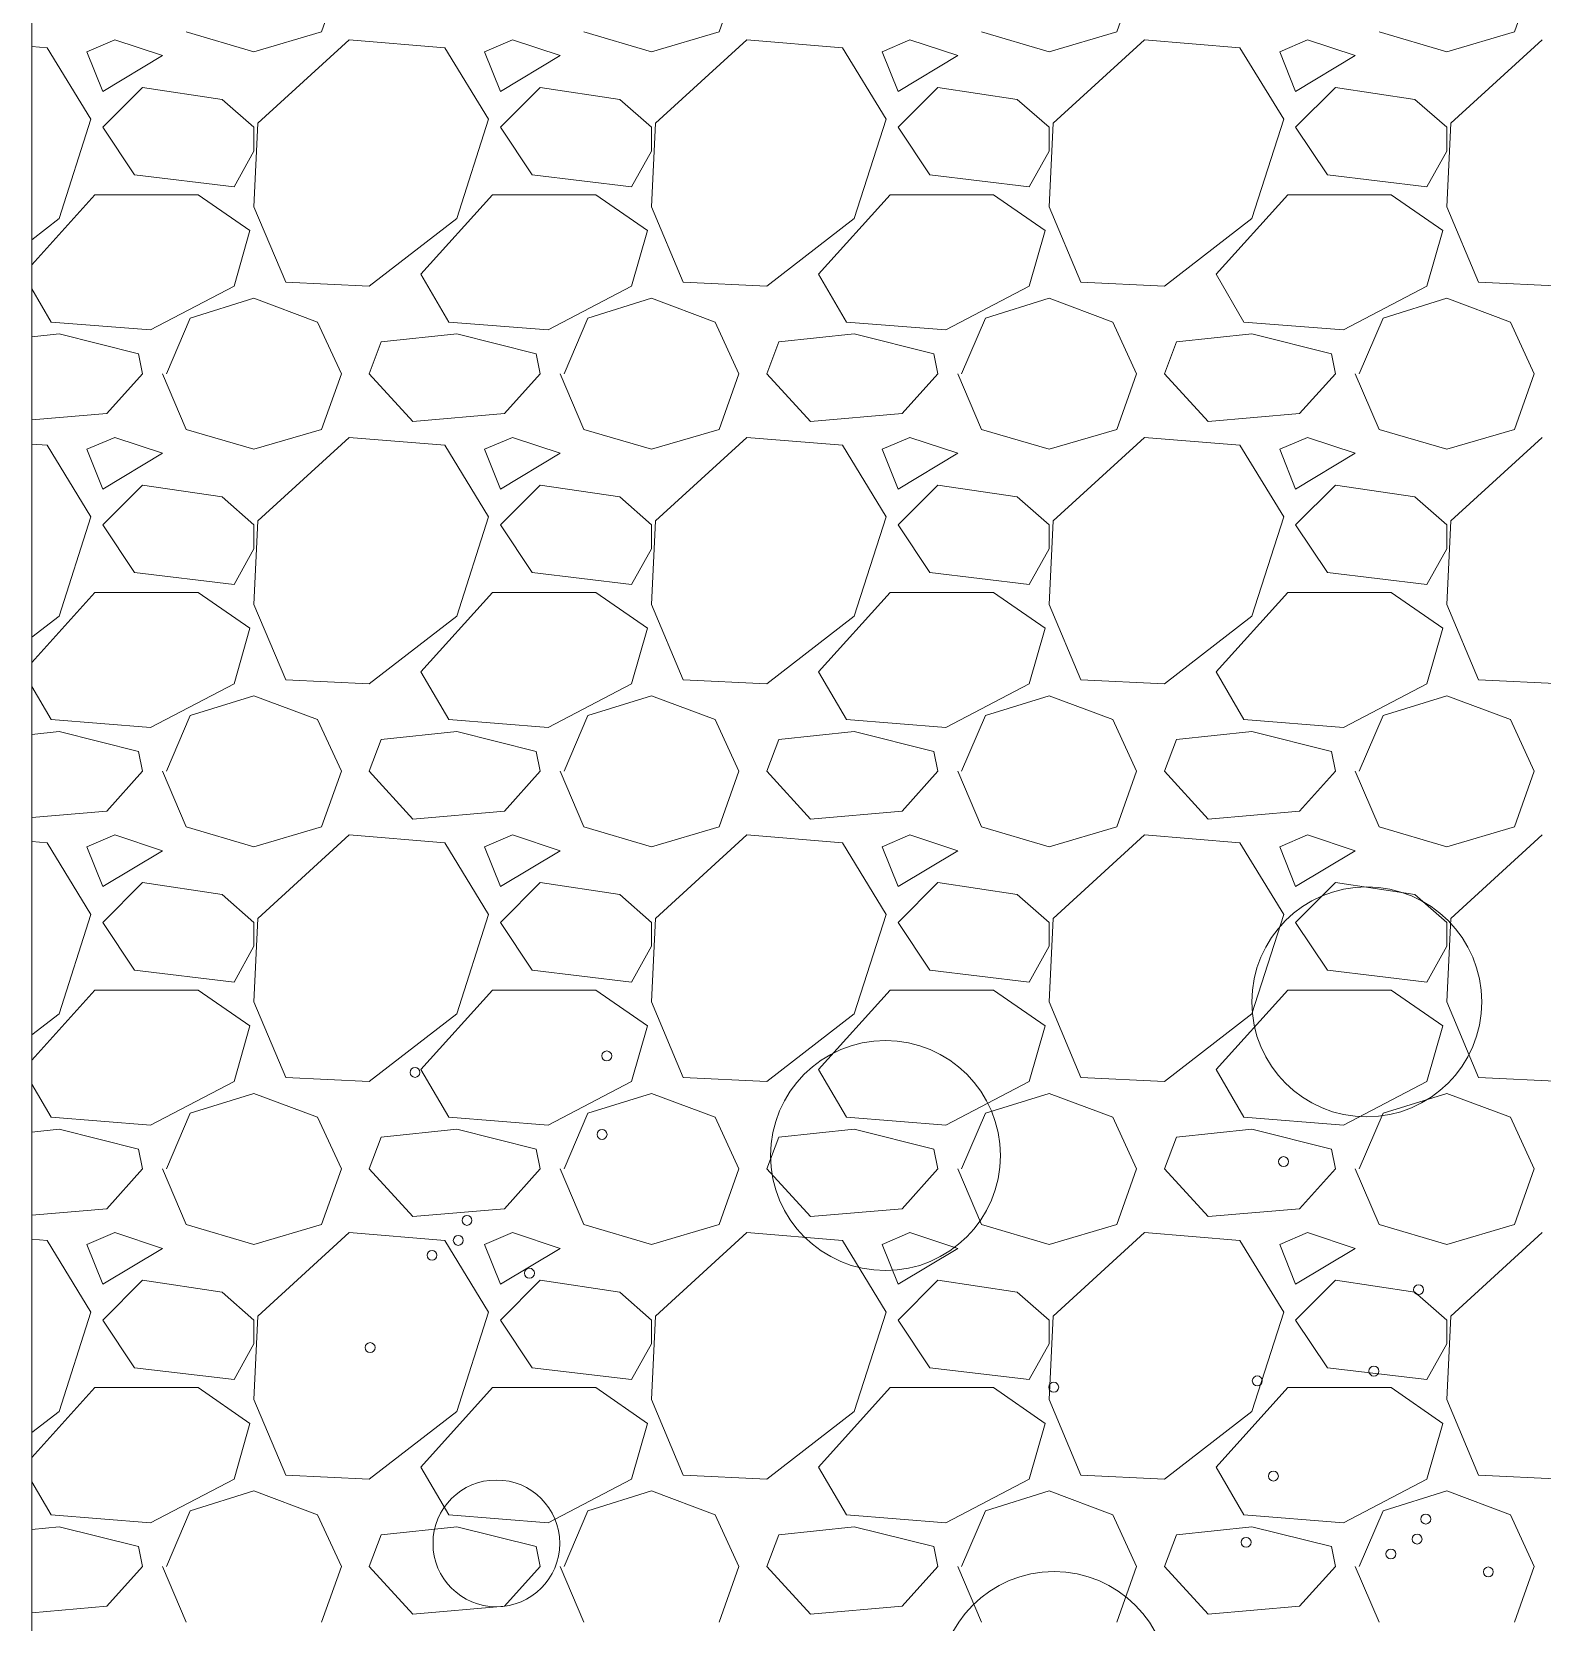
# Model space of a CAD drawing. Header units: millimetres. Extents: x 19901 to 59163, y 13732 to 30178.
# Drawn here: x 37975.8 to 38024.1, y 26975.6 to 27026.4 of the extents above; entities that cross this region are included whole.
import ezdxf

# ---------------------------------------------------------------- set-up
doc = ezdxf.new("R2010")
doc.units = ezdxf.units.MM
for name, color, linetype, lineweight in [('A-FURN', 8, 'Continuous', 13), ('Vegetazione', 53, 'Continuous', 9), ('Verde', 86, 'Continuous', 5), ('Wall', 255, 'Continuous', 20)]:
    doc.layers.add(name, color=color, linetype=linetype, lineweight=lineweight)

msp = doc.modelspace()

# ---------------------------------------------------------------- linework, layer by layer
at = {"layer": 'A-FURN', "linetype": 'Continuous'}
for p, q in [((37985.07, 27026.382), (37985.705, 27028.16)), ((37997.77, 27026.382), (37998.405, 27028.16)), ((38010.47, 27026.382), (38011.105, 27028.16)), ((38023.17, 27026.382), (38023.805, 27028.16)), ((37978.466, 27026.128), (37977.577, 27025.747)), ((37979.99, 27025.62), (37978.466, 27026.128)), ((37980.752, 27026.382), (37982.911, 27025.747)), ((37982.911, 27025.747), (37985.07, 27026.382)), ((37985.959, 27026.128), (37983.038, 27023.461)), ((37989.007, 27025.874), (37985.959, 27026.128)), ((37991.166, 27026.128), (37990.277, 27025.747)), ((37992.69, 27025.62), (37991.166, 27026.128)), ((37993.452, 27026.382), (37995.611, 27025.747)), ((37995.611, 27025.747), (37997.77, 27026.382)), ((37998.659, 27026.128), (37995.738, 27023.461)), ((38001.707, 27025.874), (37998.659, 27026.128)), ((38003.866, 27026.128), (38002.977, 27025.747)), ((38005.39, 27025.62), (38003.866, 27026.128)), ((38006.152, 27026.382), (38008.311, 27025.747)), ((38008.311, 27025.747), (38010.47, 27026.382)), ((38011.359, 27026.128), (38008.438, 27023.461)), ((38014.407, 27025.874), (38011.359, 27026.128)), ((38016.566, 27026.128), (38015.677, 27025.747)), ((38018.09, 27025.62), (38016.566, 27026.128)), ((38018.852, 27026.382), (38021.011, 27025.747)), ((38021.011, 27025.747), (38023.17, 27026.382)), ((38024.059, 27026.128), (38021.138, 27023.461)), ((37976.307, 27025.874), (37975.818, 27025.914)), ((37977.704, 27023.588), (37976.307, 27025.874)), ((37977.577, 27025.747), (37978.085, 27024.477)), ((37978.085, 27024.477), (37979.99, 27025.62)), ((37990.404, 27023.588), (37989.007, 27025.874)), ((37990.277, 27025.747), (37990.785, 27024.477)), ((37990.785, 27024.477), (37992.69, 27025.62)), ((38003.104, 27023.588), (38001.707, 27025.874)), ((38002.977, 27025.747), (38003.485, 27024.477)), ((38003.485, 27024.477), (38005.39, 27025.62)), ((38015.804, 27023.588), (38014.407, 27025.874)), ((38015.677, 27025.747), (38016.185, 27024.477)), ((38016.185, 27024.477), (38018.09, 27025.62)), ((37979.355, 27024.604), (37978.085, 27023.334)), ((37981.895, 27024.223), (37979.355, 27024.604)), ((37992.055, 27024.604), (37990.785, 27023.334)), ((37994.595, 27024.223), (37992.055, 27024.604)), ((38004.755, 27024.604), (38003.485, 27023.334)), ((38007.295, 27024.223), (38004.755, 27024.604)), ((38017.455, 27024.604), (38016.185, 27023.334)), ((38019.995, 27024.223), (38017.455, 27024.604)), ((37982.911, 27023.334), (37981.895, 27024.223)), ((37995.611, 27023.334), (37994.595, 27024.223)), ((38008.311, 27023.334), (38007.295, 27024.223)), ((38021.011, 27023.334), (38019.995, 27024.223)), ((37976.688, 27020.413), (37977.704, 27023.588)), ((37989.388, 27020.413), (37990.404, 27023.588)), ((38002.088, 27020.413), (38003.104, 27023.588)), ((38014.788, 27020.413), (38015.804, 27023.588)), ((37978.085, 27023.334), (37979.101, 27021.81)), ((37983.038, 27023.461), (37982.911, 27020.794)), ((37982.911, 27022.572), (37982.911, 27023.334)), ((37990.785, 27023.334), (37991.801, 27021.81)), ((37995.738, 27023.461), (37995.611, 27020.794)), ((37995.611, 27022.572), (37995.611, 27023.334)), ((38003.485, 27023.334), (38004.501, 27021.81)), ((38008.438, 27023.461), (38008.311, 27020.794)), ((38008.311, 27022.572), (38008.311, 27023.334)), ((38016.185, 27023.334), (38017.201, 27021.81)), ((38021.138, 27023.461), (38021.011, 27020.794)), ((38021.011, 27022.572), (38021.011, 27023.334)), ((37982.276, 27021.429), (37982.911, 27022.572)), ((37994.976, 27021.429), (37995.611, 27022.572)), ((38007.676, 27021.429), (38008.311, 27022.572)), ((38020.376, 27021.429), (38021.011, 27022.572)), ((37979.101, 27021.81), (37982.276, 27021.429)), ((37991.801, 27021.81), (37994.976, 27021.429)), ((38004.501, 27021.81), (38007.676, 27021.429)), ((38017.201, 27021.81), (38020.376, 27021.429)), ((37975.818, 27018.938), (37977.831, 27021.175)), ((37977.831, 27021.175), (37981.133, 27021.175)), ((37981.133, 27021.175), (37982.784, 27020.032)), ((37988.245, 27018.635), (37990.531, 27021.175)), ((37990.531, 27021.175), (37993.833, 27021.175)), ((37993.833, 27021.175), (37995.484, 27020.032)), ((38000.945, 27018.635), (38003.231, 27021.175)), ((38003.231, 27021.175), (38006.533, 27021.175)), ((38006.533, 27021.175), (38008.184, 27020.032)), ((38013.645, 27018.635), (38015.931, 27021.175)), ((38015.931, 27021.175), (38019.233, 27021.175)), ((38019.233, 27021.175), (38020.884, 27020.032)), ((37982.911, 27020.794), (37983.927, 27018.381)), ((37995.611, 27020.794), (37996.627, 27018.381)), ((38008.311, 27020.794), (38009.327, 27018.381)), ((38021.011, 27020.794), (38022.027, 27018.381)), ((37975.818, 27019.74), (37976.688, 27020.413)), ((37982.784, 27020.032), (37982.276, 27018.254)), ((37986.594, 27018.254), (37989.388, 27020.413)), ((37995.484, 27020.032), (37994.976, 27018.254)), ((37999.294, 27018.254), (38002.088, 27020.413)), ((38008.184, 27020.032), (38007.676, 27018.254)), ((38011.994, 27018.254), (38014.788, 27020.413)), ((38020.884, 27020.032), (38020.376, 27018.254)), ((37989.134, 27017.111), (37988.245, 27018.635)), ((38001.834, 27017.111), (38000.945, 27018.635)), ((38014.534, 27017.111), (38013.645, 27018.635)), ((37976.434, 27017.111), (37975.818, 27018.167)), ((37982.276, 27018.254), (37979.609, 27016.857)), ((37983.927, 27018.381), (37986.594, 27018.254)), ((37994.976, 27018.254), (37992.309, 27016.857)), ((37996.627, 27018.381), (37999.294, 27018.254)), ((38007.676, 27018.254), (38005.009, 27016.857)), ((38009.327, 27018.381), (38011.994, 27018.254)), ((38020.376, 27018.254), (38017.709, 27016.857)), ((38022.027, 27018.381), (38024.694, 27018.254)), ((37980.879, 27017.238), (37982.911, 27017.873)), ((37982.911, 27017.873), (37984.943, 27017.111)), ((37993.579, 27017.238), (37995.611, 27017.873)), ((37995.611, 27017.873), (37997.643, 27017.111)), ((38006.279, 27017.238), (38008.311, 27017.873)), ((38008.311, 27017.873), (38010.343, 27017.111)), ((38018.979, 27017.238), (38021.011, 27017.873)), ((38021.011, 27017.873), (38023.043, 27017.111)), ((37979.609, 27016.857), (37976.434, 27017.111)), ((37980.117, 27015.46), (37980.879, 27017.238)), ((37984.943, 27017.111), (37985.705, 27015.46)), ((37992.309, 27016.857), (37989.134, 27017.111)), ((37992.817, 27015.46), (37993.579, 27017.238)), ((37997.643, 27017.111), (37998.405, 27015.46)), ((38005.009, 27016.857), (38001.834, 27017.111)), ((38005.517, 27015.46), (38006.279, 27017.238)), ((38010.343, 27017.111), (38011.105, 27015.46)), ((38017.709, 27016.857), (38014.534, 27017.111)), ((38018.217, 27015.46), (38018.979, 27017.238)), ((38023.043, 27017.111), (38023.805, 27015.46)), ((37976.688, 27016.73), (37975.818, 27016.638)), ((37979.228, 27016.095), (37976.688, 27016.73)), ((37986.594, 27015.46), (37986.975, 27016.476)), ((37989.388, 27016.73), (37986.975, 27016.476)), ((37991.928, 27016.095), (37989.388, 27016.73)), ((37999.294, 27015.46), (37999.675, 27016.476)), ((38002.088, 27016.73), (37999.675, 27016.476)), ((38004.628, 27016.095), (38002.088, 27016.73)), ((38011.994, 27015.46), (38012.375, 27016.476)), ((38014.788, 27016.73), (38012.375, 27016.476)), ((38017.328, 27016.095), (38014.788, 27016.73)), ((37979.355, 27015.46), (37979.228, 27016.095)), ((37992.055, 27015.46), (37991.928, 27016.095)), ((38004.755, 27015.46), (38004.628, 27016.095)), ((38017.455, 27015.46), (38017.328, 27016.095)), ((37979.355, 27015.46), (37978.212, 27014.19)), ((37979.99, 27015.46), (37980.752, 27013.682)), ((37985.07, 27013.682), (37985.705, 27015.46)), ((37987.991, 27013.936), (37986.594, 27015.46)), ((37992.055, 27015.46), (37990.912, 27014.19)), ((37992.69, 27015.46), (37993.452, 27013.682)), ((37997.77, 27013.682), (37998.405, 27015.46)), ((38000.691, 27013.936), (37999.294, 27015.46)), ((38004.755, 27015.46), (38003.612, 27014.19)), ((38005.39, 27015.46), (38006.152, 27013.682)), ((38010.47, 27013.682), (38011.105, 27015.46)), ((38013.391, 27013.936), (38011.994, 27015.46)), ((38017.455, 27015.46), (38016.312, 27014.19)), ((38018.09, 27015.46), (38018.852, 27013.682)), ((38023.17, 27013.682), (38023.805, 27015.46)), ((37978.212, 27014.19), (37975.818, 27013.982)), ((37990.912, 27014.19), (37987.991, 27013.936)), ((38003.612, 27014.19), (38000.691, 27013.936)), ((38016.312, 27014.19), (38013.391, 27013.936)), ((37978.466, 27013.428), (37977.577, 27013.047)), ((37979.99, 27012.92), (37978.466, 27013.428)), ((37980.752, 27013.682), (37982.911, 27013.047)), ((37982.911, 27013.047), (37985.07, 27013.682)), ((37985.959, 27013.428), (37983.038, 27010.761)), ((37989.007, 27013.174), (37985.959, 27013.428)), ((37991.166, 27013.428), (37990.277, 27013.047)), ((37992.69, 27012.92), (37991.166, 27013.428)), ((37993.452, 27013.682), (37995.611, 27013.047)), ((37995.611, 27013.047), (37997.77, 27013.682)), ((37998.659, 27013.428), (37995.738, 27010.761)), ((38001.707, 27013.174), (37998.659, 27013.428)), ((38003.866, 27013.428), (38002.977, 27013.047)), ((38005.39, 27012.92), (38003.866, 27013.428)), ((38006.152, 27013.682), (38008.311, 27013.047)), ((38008.311, 27013.047), (38010.47, 27013.682)), ((38011.359, 27013.428), (38008.438, 27010.761)), ((38014.407, 27013.174), (38011.359, 27013.428)), ((38016.566, 27013.428), (38015.677, 27013.047)), ((38018.09, 27012.92), (38016.566, 27013.428)), ((38018.852, 27013.682), (38021.011, 27013.047)), ((38021.011, 27013.047), (38023.17, 27013.682)), ((38024.059, 27013.428), (38021.138, 27010.761)), ((37976.307, 27013.174), (37975.818, 27013.214)), ((37977.704, 27010.888), (37976.307, 27013.174)), ((37977.577, 27013.047), (37978.085, 27011.777)), ((37978.085, 27011.777), (37979.99, 27012.92)), ((37990.404, 27010.888), (37989.007, 27013.174)), ((37990.277, 27013.047), (37990.785, 27011.777)), ((37990.785, 27011.777), (37992.69, 27012.92)), ((38003.104, 27010.888), (38001.707, 27013.174)), ((38002.977, 27013.047), (38003.485, 27011.777)), ((38003.485, 27011.777), (38005.39, 27012.92)), ((38015.804, 27010.888), (38014.407, 27013.174)), ((38015.677, 27013.047), (38016.185, 27011.777)), ((38016.185, 27011.777), (38018.09, 27012.92)), ((37979.355, 27011.904), (37978.085, 27010.634)), ((37981.895, 27011.523), (37979.355, 27011.904)), ((37992.055, 27011.904), (37990.785, 27010.634)), ((37994.595, 27011.523), (37992.055, 27011.904)), ((38004.755, 27011.904), (38003.485, 27010.634)), ((38007.295, 27011.523), (38004.755, 27011.904)), ((38017.455, 27011.904), (38016.185, 27010.634)), ((38019.995, 27011.523), (38017.455, 27011.904)), ((37982.911, 27010.634), (37981.895, 27011.523)), ((37995.611, 27010.634), (37994.595, 27011.523)), ((38008.311, 27010.634), (38007.295, 27011.523)), ((38021.011, 27010.634), (38019.995, 27011.523)), ((37976.688, 27007.713), (37977.704, 27010.888)), ((37989.388, 27007.713), (37990.404, 27010.888)), ((38002.088, 27007.713), (38003.104, 27010.888)), ((38014.788, 27007.713), (38015.804, 27010.888)), ((37978.085, 27010.634), (37979.101, 27009.11)), ((37983.038, 27010.761), (37982.911, 27008.094)), ((37982.911, 27009.872), (37982.911, 27010.634)), ((37990.785, 27010.634), (37991.801, 27009.11)), ((37995.738, 27010.761), (37995.611, 27008.094)), ((37995.611, 27009.872), (37995.611, 27010.634)), ((38003.485, 27010.634), (38004.501, 27009.11)), ((38008.438, 27010.761), (38008.311, 27008.094)), ((38008.311, 27009.872), (38008.311, 27010.634)), ((38016.185, 27010.634), (38017.201, 27009.11)), ((38021.138, 27010.761), (38021.011, 27008.094)), ((38021.011, 27009.872), (38021.011, 27010.634)), ((37982.276, 27008.729), (37982.911, 27009.872)), ((37994.976, 27008.729), (37995.611, 27009.872)), ((38007.676, 27008.729), (38008.311, 27009.872)), ((38020.376, 27008.729), (38021.011, 27009.872)), ((37979.101, 27009.11), (37982.276, 27008.729)), ((37991.801, 27009.11), (37994.976, 27008.729)), ((38004.501, 27009.11), (38007.676, 27008.729)), ((38017.201, 27009.11), (38020.376, 27008.729)), ((37975.818, 27006.238), (37977.831, 27008.475)), ((37977.831, 27008.475), (37981.133, 27008.475)), ((37981.133, 27008.475), (37982.784, 27007.332)), ((37988.245, 27005.935), (37990.531, 27008.475)), ((37990.531, 27008.475), (37993.833, 27008.475)), ((37993.833, 27008.475), (37995.484, 27007.332)), ((38000.945, 27005.935), (38003.231, 27008.475)), ((38003.231, 27008.475), (38006.533, 27008.475)), ((38006.533, 27008.475), (38008.184, 27007.332)), ((38013.645, 27005.935), (38015.931, 27008.475)), ((38015.931, 27008.475), (38019.233, 27008.475)), ((38019.233, 27008.475), (38020.884, 27007.332)), ((37982.911, 27008.094), (37983.927, 27005.681)), ((37995.611, 27008.094), (37996.627, 27005.681)), ((38008.311, 27008.094), (38009.327, 27005.681)), ((38021.011, 27008.094), (38022.027, 27005.681)), ((37975.818, 27007.04), (37976.688, 27007.713)), ((37982.784, 27007.332), (37982.276, 27005.554)), ((37986.594, 27005.554), (37989.388, 27007.713)), ((37995.484, 27007.332), (37994.976, 27005.554)), ((37999.294, 27005.554), (38002.088, 27007.713)), ((38008.184, 27007.332), (38007.676, 27005.554)), ((38011.994, 27005.554), (38014.788, 27007.713)), ((38020.884, 27007.332), (38020.376, 27005.554)), ((37989.134, 27004.411), (37988.245, 27005.935)), ((38001.834, 27004.411), (38000.945, 27005.935)), ((38014.534, 27004.411), (38013.645, 27005.935)), ((37976.434, 27004.411), (37975.818, 27005.467)), ((37982.276, 27005.554), (37979.609, 27004.157)), ((37983.927, 27005.681), (37986.594, 27005.554)), ((37994.976, 27005.554), (37992.309, 27004.157)), ((37996.627, 27005.681), (37999.294, 27005.554)), ((38007.676, 27005.554), (38005.009, 27004.157)), ((38009.327, 27005.681), (38011.994, 27005.554)), ((38020.376, 27005.554), (38017.709, 27004.157)), ((38022.027, 27005.681), (38024.694, 27005.554)), ((37980.879, 27004.538), (37982.911, 27005.173)), ((37982.911, 27005.173), (37984.943, 27004.411)), ((37993.579, 27004.538), (37995.611, 27005.173)), ((37995.611, 27005.173), (37997.643, 27004.411)), ((38006.279, 27004.538), (38008.311, 27005.173)), ((38008.311, 27005.173), (38010.343, 27004.411)), ((38018.979, 27004.538), (38021.011, 27005.173)), ((38021.011, 27005.173), (38023.043, 27004.411)), ((37979.609, 27004.157), (37976.434, 27004.411)), ((37980.117, 27002.76), (37980.879, 27004.538)), ((37984.943, 27004.411), (37985.705, 27002.76)), ((37992.309, 27004.157), (37989.134, 27004.411)), ((37992.817, 27002.76), (37993.579, 27004.538)), ((37997.643, 27004.411), (37998.405, 27002.76)), ((38005.009, 27004.157), (38001.834, 27004.411)), ((38005.517, 27002.76), (38006.279, 27004.538)), ((38010.343, 27004.411), (38011.105, 27002.76)), ((38017.709, 27004.157), (38014.534, 27004.411)), ((38018.217, 27002.76), (38018.979, 27004.538)), ((38023.043, 27004.411), (38023.805, 27002.76)), ((37976.688, 27004.03), (37975.818, 27003.938)), ((37979.228, 27003.395), (37976.688, 27004.03)), ((37986.594, 27002.76), (37986.975, 27003.776)), ((37989.388, 27004.03), (37986.975, 27003.776)), ((37991.928, 27003.395), (37989.388, 27004.03)), ((37999.294, 27002.76), (37999.675, 27003.776)), ((38002.088, 27004.03), (37999.675, 27003.776)), ((38004.628, 27003.395), (38002.088, 27004.03)), ((38011.994, 27002.76), (38012.375, 27003.776)), ((38014.788, 27004.03), (38012.375, 27003.776)), ((38017.328, 27003.395), (38014.788, 27004.03)), ((37979.355, 27002.76), (37979.228, 27003.395)), ((37992.055, 27002.76), (37991.928, 27003.395)), ((38004.755, 27002.76), (38004.628, 27003.395)), ((38017.455, 27002.76), (38017.328, 27003.395)), ((37979.355, 27002.76), (37978.212, 27001.49)), ((37979.99, 27002.76), (37980.752, 27000.982)), ((37985.07, 27000.982), (37985.705, 27002.76)), ((37987.991, 27001.236), (37986.594, 27002.76)), ((37992.055, 27002.76), (37990.912, 27001.49)), ((37992.69, 27002.76), (37993.452, 27000.982)), ((37997.77, 27000.982), (37998.405, 27002.76)), ((38000.691, 27001.236), (37999.294, 27002.76)), ((38004.755, 27002.76), (38003.612, 27001.49)), ((38005.39, 27002.76), (38006.152, 27000.982)), ((38010.47, 27000.982), (38011.105, 27002.76)), ((38013.391, 27001.236), (38011.994, 27002.76)), ((38017.455, 27002.76), (38016.312, 27001.49)), ((38018.09, 27002.76), (38018.852, 27000.982)), ((38023.17, 27000.982), (38023.805, 27002.76)), ((37978.212, 27001.49), (37975.818, 27001.282)), ((37990.912, 27001.49), (37987.991, 27001.236)), ((38003.612, 27001.49), (38000.691, 27001.236)), ((38016.312, 27001.49), (38013.391, 27001.236)), ((37978.466, 27000.728), (37977.577, 27000.347)), ((37979.99, 27000.22), (37978.466, 27000.728)), ((37980.752, 27000.982), (37982.911, 27000.347)), ((37982.911, 27000.347), (37985.07, 27000.982)), ((37985.959, 27000.728), (37983.038, 26998.061)), ((37989.007, 27000.474), (37985.959, 27000.728)), ((37991.166, 27000.728), (37990.277, 27000.347)), ((37992.69, 27000.22), (37991.166, 27000.728)), ((37993.452, 27000.982), (37995.611, 27000.347)), ((37995.611, 27000.347), (37997.77, 27000.982)), ((37998.659, 27000.728), (37995.738, 26998.061)), ((38001.707, 27000.474), (37998.659, 27000.728)), ((38003.866, 27000.728), (38002.977, 27000.347)), ((38005.39, 27000.22), (38003.866, 27000.728)), ((38006.152, 27000.982), (38008.311, 27000.347)), ((38008.311, 27000.347), (38010.47, 27000.982)), ((38011.359, 27000.728), (38008.438, 26998.061)), ((38014.407, 27000.474), (38011.359, 27000.728)), ((38016.566, 27000.728), (38015.677, 27000.347)), ((38018.09, 27000.22), (38016.566, 27000.728)), ((38018.852, 27000.982), (38021.011, 27000.347)), ((38021.011, 27000.347), (38023.17, 27000.982)), ((38024.059, 27000.728), (38021.138, 26998.061)), ((37976.307, 27000.474), (37975.818, 27000.514)), ((37977.704, 26998.188), (37976.307, 27000.474)), ((37977.577, 27000.347), (37978.085, 26999.077)), ((37978.085, 26999.077), (37979.99, 27000.22)), ((37990.404, 26998.188), (37989.007, 27000.474)), ((37990.277, 27000.347), (37990.785, 26999.077)), ((37990.785, 26999.077), (37992.69, 27000.22)), ((38003.104, 26998.188), (38001.707, 27000.474)), ((38002.977, 27000.347), (38003.485, 26999.077)), ((38003.485, 26999.077), (38005.39, 27000.22)), ((38015.804, 26998.188), (38014.407, 27000.474)), ((38015.677, 27000.347), (38016.185, 26999.077)), ((38016.185, 26999.077), (38018.09, 27000.22)), ((37979.355, 26999.204), (37978.085, 26997.934)), ((37981.895, 26998.823), (37979.355, 26999.204)), ((37992.055, 26999.204), (37990.785, 26997.934)), ((37994.595, 26998.823), (37992.055, 26999.204)), ((38004.755, 26999.204), (38003.485, 26997.934)), ((38007.295, 26998.823), (38004.755, 26999.204)), ((38017.455, 26999.204), (38016.185, 26997.934)), ((38019.995, 26998.823), (38017.455, 26999.204)), ((37982.911, 26997.934), (37981.895, 26998.823)), ((37995.611, 26997.934), (37994.595, 26998.823)), ((38008.311, 26997.934), (38007.295, 26998.823)), ((38021.011, 26997.934), (38019.995, 26998.823)), ((37976.688, 26995.013), (37977.704, 26998.188)), ((37989.388, 26995.013), (37990.404, 26998.188)), ((38002.088, 26995.013), (38003.104, 26998.188)), ((38014.788, 26995.013), (38015.804, 26998.188)), ((37978.085, 26997.934), (37979.101, 26996.41)), ((37983.038, 26998.061), (37982.911, 26995.394)), ((37982.911, 26997.172), (37982.911, 26997.934)), ((37990.785, 26997.934), (37991.801, 26996.41)), ((37995.738, 26998.061), (37995.611, 26995.394)), ((37995.611, 26997.172), (37995.611, 26997.934)), ((38003.485, 26997.934), (38004.501, 26996.41)), ((38008.438, 26998.061), (38008.311, 26995.394)), ((38008.311, 26997.172), (38008.311, 26997.934)), ((38016.185, 26997.934), (38017.201, 26996.41)), ((38021.138, 26998.061), (38021.011, 26995.394)), ((38021.011, 26997.172), (38021.011, 26997.934)), ((37982.276, 26996.029), (37982.911, 26997.172)), ((37994.976, 26996.029), (37995.611, 26997.172)), ((38007.676, 26996.029), (38008.311, 26997.172)), ((38020.376, 26996.029), (38021.011, 26997.172)), ((37979.101, 26996.41), (37982.276, 26996.029)), ((37991.801, 26996.41), (37994.976, 26996.029)), ((38004.501, 26996.41), (38007.676, 26996.029)), ((38017.201, 26996.41), (38020.376, 26996.029)), ((37975.818, 26993.538), (37977.831, 26995.775)), ((37977.831, 26995.775), (37981.133, 26995.775)), ((37981.133, 26995.775), (37982.784, 26994.632)), ((37988.245, 26993.235), (37990.531, 26995.775)), ((37990.531, 26995.775), (37993.833, 26995.775)), ((37993.833, 26995.775), (37995.484, 26994.632)), ((38000.945, 26993.235), (38003.231, 26995.775)), ((38003.231, 26995.775), (38006.533, 26995.775)), ((38006.533, 26995.775), (38008.184, 26994.632)), ((38013.645, 26993.235), (38015.931, 26995.775)), ((38015.931, 26995.775), (38019.233, 26995.775)), ((38019.233, 26995.775), (38020.884, 26994.632)), ((37982.911, 26995.394), (37983.927, 26992.981)), ((37995.611, 26995.394), (37996.627, 26992.981)), ((38008.311, 26995.394), (38009.327, 26992.981)), ((38021.011, 26995.394), (38022.027, 26992.981)), ((37975.818, 26994.34), (37976.688, 26995.013)), ((37982.784, 26994.632), (37982.276, 26992.854)), ((37986.594, 26992.854), (37989.388, 26995.013)), ((37995.484, 26994.632), (37994.976, 26992.854)), ((37999.294, 26992.854), (38002.088, 26995.013)), ((38008.184, 26994.632), (38007.676, 26992.854)), ((38011.994, 26992.854), (38014.788, 26995.013)), ((38020.884, 26994.632), (38020.376, 26992.854)), ((37989.134, 26991.711), (37988.245, 26993.235)), ((38001.834, 26991.711), (38000.945, 26993.235)), ((38014.534, 26991.711), (38013.645, 26993.235)), ((37976.434, 26991.711), (37975.818, 26992.767)), ((37982.276, 26992.854), (37979.609, 26991.457)), ((37983.927, 26992.981), (37986.594, 26992.854)), ((37994.976, 26992.854), (37992.309, 26991.457)), ((37996.627, 26992.981), (37999.294, 26992.854)), ((38007.676, 26992.854), (38005.009, 26991.457)), ((38009.327, 26992.981), (38011.994, 26992.854)), ((38020.376, 26992.854), (38017.709, 26991.457)), ((38022.027, 26992.981), (38024.694, 26992.854)), ((37980.879, 26991.838), (37982.911, 26992.473)), ((37982.911, 26992.473), (37984.943, 26991.711)), ((37993.579, 26991.838), (37995.611, 26992.473)), ((37995.611, 26992.473), (37997.643, 26991.711)), ((38006.279, 26991.838), (38008.311, 26992.473)), ((38008.311, 26992.473), (38010.343, 26991.711)), ((38018.979, 26991.838), (38021.011, 26992.473)), ((38021.011, 26992.473), (38023.043, 26991.711)), ((37979.609, 26991.457), (37976.434, 26991.711)), ((37980.117, 26990.06), (37980.879, 26991.838)), ((37984.943, 26991.711), (37985.705, 26990.06)), ((37992.309, 26991.457), (37989.134, 26991.711)), ((37992.817, 26990.06), (37993.579, 26991.838)), ((37997.643, 26991.711), (37998.405, 26990.06)), ((38005.009, 26991.457), (38001.834, 26991.711)), ((38005.517, 26990.06), (38006.279, 26991.838)), ((38010.343, 26991.711), (38011.105, 26990.06)), ((38017.709, 26991.457), (38014.534, 26991.711)), ((38018.217, 26990.06), (38018.979, 26991.838)), ((38023.043, 26991.711), (38023.805, 26990.06)), ((37976.688, 26991.33), (37975.818, 26991.238)), ((37979.228, 26990.695), (37976.688, 26991.33)), ((37986.594, 26990.06), (37986.975, 26991.076)), ((37989.388, 26991.33), (37986.975, 26991.076)), ((37991.928, 26990.695), (37989.388, 26991.33)), ((37999.294, 26990.06), (37999.675, 26991.076)), ((38002.088, 26991.33), (37999.675, 26991.076)), ((38004.628, 26990.695), (38002.088, 26991.33)), ((38011.994, 26990.06), (38012.375, 26991.076)), ((38014.788, 26991.33), (38012.375, 26991.076)), ((38017.328, 26990.695), (38014.788, 26991.33)), ((37979.355, 26990.06), (37979.228, 26990.695)), ((37992.055, 26990.06), (37991.928, 26990.695)), ((38004.755, 26990.06), (38004.628, 26990.695)), ((38017.455, 26990.06), (38017.328, 26990.695)), ((37979.355, 26990.06), (37978.212, 26988.79)), ((37979.99, 26990.06), (37980.752, 26988.282)), ((37985.07, 26988.282), (37985.705, 26990.06)), ((37987.991, 26988.536), (37986.594, 26990.06)), ((37992.055, 26990.06), (37990.912, 26988.79)), ((37992.69, 26990.06), (37993.452, 26988.282)), ((37997.77, 26988.282), (37998.405, 26990.06)), ((38000.691, 26988.536), (37999.294, 26990.06)), ((38004.755, 26990.06), (38003.612, 26988.79)), ((38005.39, 26990.06), (38006.152, 26988.282)), ((38010.47, 26988.282), (38011.105, 26990.06)), ((38013.391, 26988.536), (38011.994, 26990.06)), ((38017.455, 26990.06), (38016.312, 26988.79)), ((38018.09, 26990.06), (38018.852, 26988.282)), ((38023.17, 26988.282), (38023.805, 26990.06)), ((37978.212, 26988.79), (37975.818, 26988.582)), ((37990.912, 26988.79), (37987.991, 26988.536)), ((38003.612, 26988.79), (38000.691, 26988.536)), ((38016.312, 26988.79), (38013.391, 26988.536)), ((37978.466, 26988.028), (37977.577, 26987.647)), ((37979.99, 26987.52), (37978.466, 26988.028)), ((37980.752, 26988.282), (37982.911, 26987.647)), ((37982.911, 26987.647), (37985.07, 26988.282)), ((37985.959, 26988.028), (37983.038, 26985.361)), ((37989.007, 26987.774), (37985.959, 26988.028)), ((37991.166, 26988.028), (37990.277, 26987.647)), ((37992.69, 26987.52), (37991.166, 26988.028)), ((37993.452, 26988.282), (37995.611, 26987.647)), ((37995.611, 26987.647), (37997.77, 26988.282)), ((37998.659, 26988.028), (37995.738, 26985.361)), ((38001.707, 26987.774), (37998.659, 26988.028)), ((38003.866, 26988.028), (38002.977, 26987.647)), ((38005.39, 26987.52), (38003.866, 26988.028)), ((38006.152, 26988.282), (38008.311, 26987.647)), ((38008.311, 26987.647), (38010.47, 26988.282)), ((38011.359, 26988.028), (38008.438, 26985.361)), ((38014.407, 26987.774), (38011.359, 26988.028)), ((38016.566, 26988.028), (38015.677, 26987.647)), ((38018.09, 26987.52), (38016.566, 26988.028)), ((38018.852, 26988.282), (38021.011, 26987.647)), ((38021.011, 26987.647), (38023.17, 26988.282)), ((38024.059, 26988.028), (38021.138, 26985.361)), ((37976.307, 26987.774), (37975.818, 26987.814)), ((37977.704, 26985.488), (37976.307, 26987.774)), ((37977.577, 26987.647), (37978.085, 26986.377)), ((37978.085, 26986.377), (37979.99, 26987.52)), ((37990.404, 26985.488), (37989.007, 26987.774)), ((37990.277, 26987.647), (37990.785, 26986.377)), ((37990.785, 26986.377), (37992.69, 26987.52)), ((38003.104, 26985.488), (38001.707, 26987.774)), ((38002.977, 26987.647), (38003.485, 26986.377)), ((38003.485, 26986.377), (38005.39, 26987.52)), ((38015.804, 26985.488), (38014.407, 26987.774)), ((38015.677, 26987.647), (38016.185, 26986.377)), ((38016.185, 26986.377), (38018.09, 26987.52)), ((37979.355, 26986.504), (37978.085, 26985.234)), ((37981.895, 26986.123), (37979.355, 26986.504)), ((37992.055, 26986.504), (37990.785, 26985.234)), ((37994.595, 26986.123), (37992.055, 26986.504)), ((38004.755, 26986.504), (38003.485, 26985.234)), ((38007.295, 26986.123), (38004.755, 26986.504)), ((38017.455, 26986.504), (38016.185, 26985.234)), ((38019.995, 26986.123), (38017.455, 26986.504)), ((37982.911, 26985.234), (37981.895, 26986.123)), ((37995.611, 26985.234), (37994.595, 26986.123)), ((38008.311, 26985.234), (38007.295, 26986.123)), ((38021.011, 26985.234), (38019.995, 26986.123)), ((37976.688, 26982.313), (37977.704, 26985.488)), ((37989.388, 26982.313), (37990.404, 26985.488)), ((38002.088, 26982.313), (38003.104, 26985.488)), ((38014.788, 26982.313), (38015.804, 26985.488)), ((37978.085, 26985.234), (37979.101, 26983.71)), ((37983.038, 26985.361), (37982.911, 26982.694)), ((37982.911, 26984.472), (37982.911, 26985.234)), ((37990.785, 26985.234), (37991.801, 26983.71)), ((37995.738, 26985.361), (37995.611, 26982.694)), ((37995.611, 26984.472), (37995.611, 26985.234)), ((38003.485, 26985.234), (38004.501, 26983.71)), ((38008.438, 26985.361), (38008.311, 26982.694)), ((38008.311, 26984.472), (38008.311, 26985.234)), ((38016.185, 26985.234), (38017.201, 26983.71)), ((38021.138, 26985.361), (38021.011, 26982.694)), ((38021.011, 26984.472), (38021.011, 26985.234)), ((37982.276, 26983.329), (37982.911, 26984.472)), ((37994.976, 26983.329), (37995.611, 26984.472)), ((38007.676, 26983.329), (38008.311, 26984.472)), ((38020.376, 26983.329), (38021.011, 26984.472)), ((37979.101, 26983.71), (37982.276, 26983.329)), ((37991.801, 26983.71), (37994.976, 26983.329)), ((38004.501, 26983.71), (38007.676, 26983.329)), ((38017.201, 26983.71), (38020.376, 26983.329)), ((37975.818, 26980.838), (37977.831, 26983.075)), ((37977.831, 26983.075), (37981.133, 26983.075)), ((37981.133, 26983.075), (37982.784, 26981.932)), ((37988.245, 26980.535), (37990.531, 26983.075)), ((37990.531, 26983.075), (37993.833, 26983.075)), ((37993.833, 26983.075), (37995.484, 26981.932)), ((38000.945, 26980.535), (38003.231, 26983.075)), ((38003.231, 26983.075), (38006.533, 26983.075)), ((38006.533, 26983.075), (38008.184, 26981.932)), ((38013.645, 26980.535), (38015.931, 26983.075)), ((38015.931, 26983.075), (38019.233, 26983.075)), ((38019.233, 26983.075), (38020.884, 26981.932)), ((37982.911, 26982.694), (37983.927, 26980.281)), ((37995.611, 26982.694), (37996.627, 26980.281)), ((38008.311, 26982.694), (38009.327, 26980.281)), ((38021.011, 26982.694), (38022.027, 26980.281)), ((37975.818, 26981.64), (37976.688, 26982.313)), ((37982.784, 26981.932), (37982.276, 26980.154)), ((37986.594, 26980.154), (37989.388, 26982.313)), ((37995.484, 26981.932), (37994.976, 26980.154)), ((37999.294, 26980.154), (38002.088, 26982.313)), ((38008.184, 26981.932), (38007.676, 26980.154)), ((38011.994, 26980.154), (38014.788, 26982.313)), ((38020.884, 26981.932), (38020.376, 26980.154)), ((37989.134, 26979.011), (37988.245, 26980.535)), ((38001.834, 26979.011), (38000.945, 26980.535)), ((38014.534, 26979.011), (38013.645, 26980.535)), ((37976.434, 26979.011), (37975.818, 26980.067)), ((37982.276, 26980.154), (37979.609, 26978.757)), ((37983.927, 26980.281), (37986.594, 26980.154)), ((37994.976, 26980.154), (37992.309, 26978.757)), ((37996.627, 26980.281), (37999.294, 26980.154)), ((38007.676, 26980.154), (38005.009, 26978.757)), ((38009.327, 26980.281), (38011.994, 26980.154)), ((38020.376, 26980.154), (38017.709, 26978.757)), ((38022.027, 26980.281), (38024.694, 26980.154)), ((37980.879, 26979.138), (37982.911, 26979.773)), ((37982.911, 26979.773), (37984.943, 26979.011)), ((37993.579, 26979.138), (37995.611, 26979.773)), ((37995.611, 26979.773), (37997.643, 26979.011)), ((38006.279, 26979.138), (38008.311, 26979.773)), ((38008.311, 26979.773), (38010.343, 26979.011)), ((38018.979, 26979.138), (38021.011, 26979.773)), ((38021.011, 26979.773), (38023.043, 26979.011)), ((37979.609, 26978.757), (37976.434, 26979.011)), ((37980.117, 26977.36), (37980.879, 26979.138)), ((37984.943, 26979.011), (37985.705, 26977.36)), ((37992.309, 26978.757), (37989.134, 26979.011)), ((37992.817, 26977.36), (37993.579, 26979.138)), ((37997.643, 26979.011), (37998.405, 26977.36)), ((38005.009, 26978.757), (38001.834, 26979.011)), ((38005.517, 26977.36), (38006.279, 26979.138)), ((38010.343, 26979.011), (38011.105, 26977.36)), ((38017.709, 26978.757), (38014.534, 26979.011)), ((38018.217, 26977.36), (38018.979, 26979.138)), ((38023.043, 26979.011), (38023.805, 26977.36)), ((37976.688, 26978.63), (37975.818, 26978.538)), ((37979.228, 26977.995), (37976.688, 26978.63)), ((37986.594, 26977.36), (37986.975, 26978.376)), ((37989.388, 26978.63), (37986.975, 26978.376)), ((37991.928, 26977.995), (37989.388, 26978.63)), ((37999.294, 26977.36), (37999.675, 26978.376)), ((38002.088, 26978.63), (37999.675, 26978.376)), ((38004.628, 26977.995), (38002.088, 26978.63)), ((38011.994, 26977.36), (38012.375, 26978.376)), ((38014.788, 26978.63), (38012.375, 26978.376)), ((38017.328, 26977.995), (38014.788, 26978.63)), ((37979.355, 26977.36), (37979.228, 26977.995)), ((37992.055, 26977.36), (37991.928, 26977.995)), ((38004.755, 26977.36), (38004.628, 26977.995)), ((38017.455, 26977.36), (38017.328, 26977.995)), ((37979.355, 26977.36), (37978.212, 26976.09)), ((37979.99, 26977.36), (37980.752, 26975.582)), ((37985.07, 26975.582), (37985.705, 26977.36)), ((37987.991, 26975.836), (37986.594, 26977.36)), ((37992.055, 26977.36), (37990.912, 26976.09)), ((37992.69, 26977.36), (37993.452, 26975.582)), ((37997.77, 26975.582), (37998.405, 26977.36)), ((38000.691, 26975.836), (37999.294, 26977.36)), ((38004.755, 26977.36), (38003.612, 26976.09)), ((38005.39, 26977.36), (38006.152, 26975.582)), ((38010.47, 26975.582), (38011.105, 26977.36)), ((38013.391, 26975.836), (38011.994, 26977.36)), ((38017.455, 26977.36), (38016.312, 26976.09)), ((38018.09, 26977.36), (38018.852, 26975.582)), ((38023.17, 26975.582), (38023.805, 26977.36)), ((37978.212, 26976.09), (37975.818, 26975.882)), ((37990.912, 26976.09), (37987.991, 26975.836)), ((38003.612, 26976.09), (38000.691, 26975.836)), ((38016.312, 26976.09), (38013.391, 26975.836))]:
    msp.add_line(p, q, dxfattribs=at)
at = {"layer": 'Vegetazione'}
for centre, radius in [((38018.457, 26995.395), 3.672), ((38003.084, 26990.487), 3.672), ((37990.656, 26978.099), 2.024), ((38008.467, 26973.528), 3.672)]:
    msp.add_circle(centre, radius, dxfattribs=at)
at = {"layer": 'Verde'}
for centre in [(37994.183, 26993.67), (37988.058, 26993.142), (37994.032, 26991.161), (38015.797, 26990.294), (37989.717, 26988.416), (37989.438, 26987.777), (37988.601, 26987.301), (37991.714, 26986.729), (38020.109, 26986.202), (37986.624, 26984.353), (38014.959, 26983.29), (38018.682, 26983.601), (38008.459, 26983.088), (38015.475, 26980.248), (38020.341, 26978.875), (38020.063, 26978.236), (38014.604, 26978.134), (38019.225, 26977.76), (38022.338, 26977.188)]:
    msp.add_circle(centre, 0.158, dxfattribs=at)
at = {"layer": 'Wall'}
msp.add_line((37975.818, 26856.174), (37975.818, 27356.174), dxfattribs=at)

doc.saveas('drawing.dxf')
